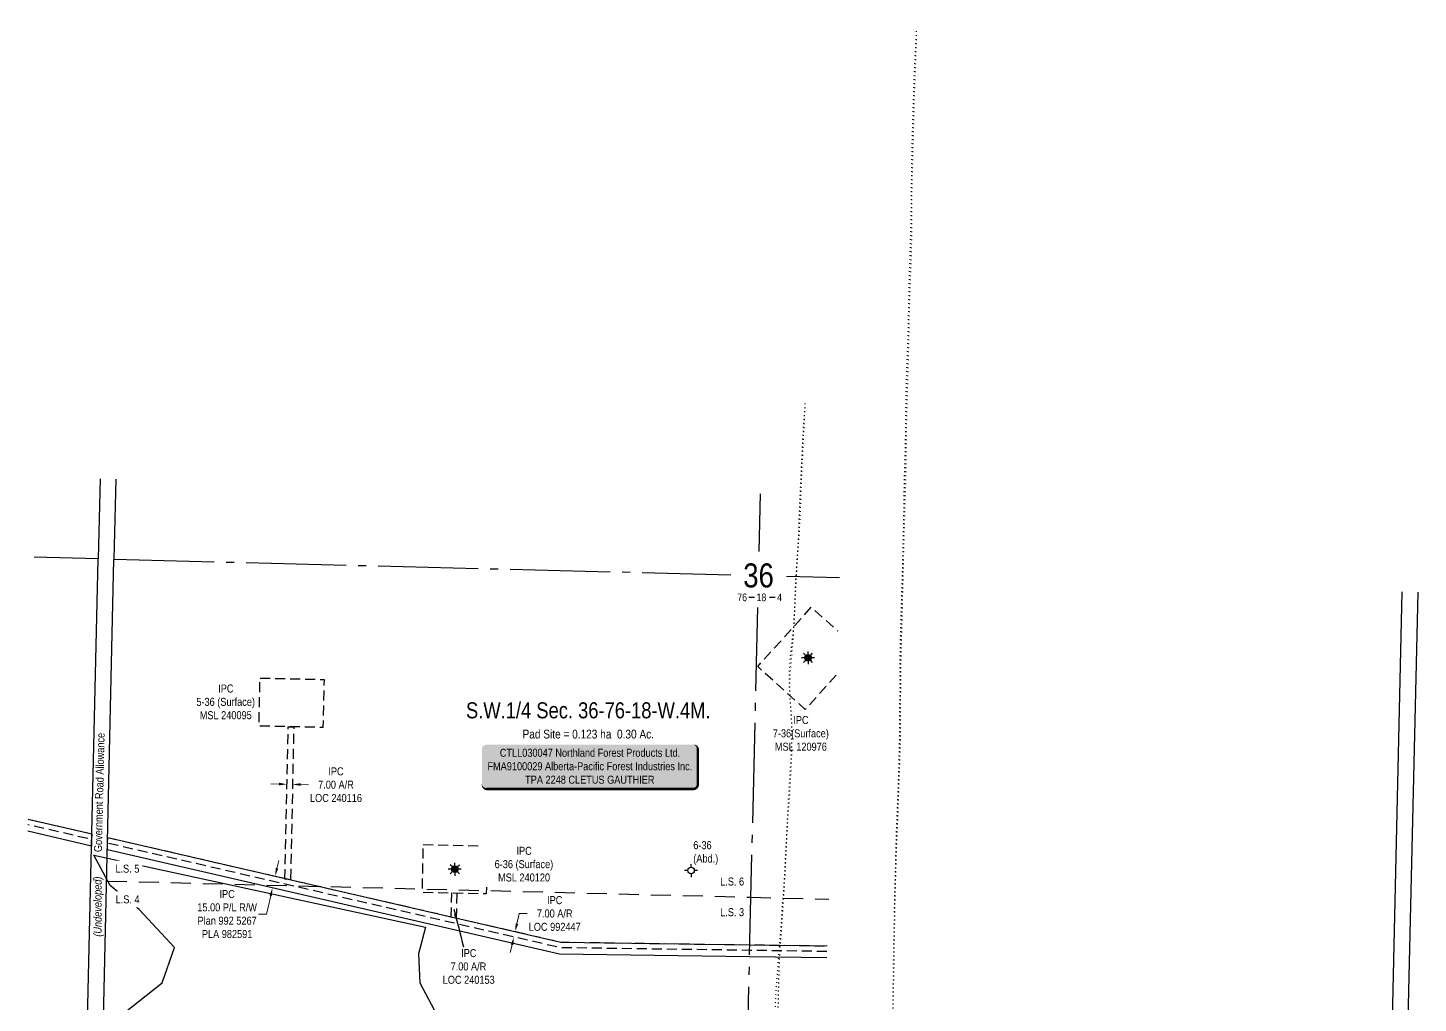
# Model space of a CAD drawing. Extents: x 393721 to 396894, y 6162641 to 6166621.
# Drawn here: x 394694 to 396431, y 6165403 to 6166621 of the extents above; entities that cross this region are included whole.
import ezdxf
from ezdxf.enums import TextEntityAlignment as Align

# ---------------------------------------------------------------- set-up
doc = ezdxf.new("R2010")
doc.units = 0
doc.header["$LTSCALE"] = 5
doc.header["$PDSIZE"] = 0.5
for name, pattern in [('foc-ACCESSROAD', [3.75, 2.5, -1.25]), ('foc-DOT', [1, 0.2, -0.8]), ('foc-LSD', [8, 5, -3]), ('foc-QUARTERLINE', [33, 25, -3, 2, -3])]:
    doc.linetypes.add(name, pattern=pattern)
doc.layers.get('Defpoints').update_dxf_attribs({"color": 9})
for name, color, linetype in [('10', 1, 'Continuous'), ('9', 3, 'Continuous'), ('ABADATA-DRILL', 8, 'foc-DOT'), ('C-AR', 13, 'foc-ACCESSROAD'), ('C-RW', 13, 'Continuous'), ('C-SYMBOL', 7, 'Continuous'), ('C-WS', 13, 'foc-ACCESSROAD'), ('C-WS-S', 13, 'Continuous'), ('F-WS-S', 190, 'Continuous'), ('L-AREAREQUIRED', 7, 'Continuous'), ('L-ROAD-T', 7, 'Continuous'), ('L-SEC', 7, 'Continuous'), ('L-SECLBL', 7, 'Continuous'), ('L-SECQ', 8, 'foc-QUARTERLINE'), ('L-SECTION-LSD', 7, 'foc-LSD'), ('WETLAND', 143, 'Continuous')]:
    doc.layers.add(name, color=color, linetype=linetype)
for name, color, linetype, lineweight in [('C-AR-T', 13, 'Continuous', 9), ('C-RW-T', 13, 'Continuous', 9), ('C-WS-T', 13, 'Continuous', 9), ('T-TEXT', 48, 'Continuous', 18)]:
    doc.layers.add(name, color=color, linetype=linetype, lineweight=lineweight)
doc.styles.add('100L', font='ARIALN.TTF', dxfattribs={"height": 11})
doc.styles.add('175L', font='ARIALN.TTF', dxfattribs={"height": 20})
doc.styles.add('80', font='ARIALN.TTF', dxfattribs={"height": 10})
doc.styles.add('80CG', font='ARIALN.TTF', dxfattribs={"height": 10})
doc.styles.add('80L', font='ARIALN.TTF', dxfattribs={"height": 10})
doc.styles.add('80LS', font='ARIALNI.TTF', dxfattribs={"height": 10})
doc.styles.add('SIMPLEX', font='ARIALN.TTF')
doc.dimstyles.new('Compass 5 000', dxfattribs={"dimscale": 5, "dimtxt": 9, "dimasz": 2, "dimexe": 0.2, "dimexo": 0.0625, "dimgap": 0.5, "dimtad": 0, "dimtih": 1, "dimtoh": 1, "dimzin": 0, "dimdsep": 46, "dimtxsty": '80CG', "dimcen": 0.1, "dimse1": 1, "dimse2": 1, "dimclrd": 256, "dimclrt": 256, "dimaunit": 1, "dimadec": 4, "dimazin": 0, "dimtfac": 0.06, "dimtofl": 0, "dimtmove": 0, "dimatfit": 1, "dimfxl": 0.2, "dimtolj": 1, "dimtzin": 0, "dimlwd": -1, "dimarcsym": 0})

# ---------------------------------------------------------------- blocks, each defined once
blk = doc.blocks.new('L-SECLBL')
at = {"layer": '9', "color": 7}
for p, q in [((-5.1, -27.8), (-12.3, -27.8)), ((20.7, -27.8), (13.5, -27.8))]:
    blk.add_line(p, q, dxfattribs=at)
at = {"layer": '10', "color": 2, "style": 'SIMPLEX'}
blk.add_attdef('SEC', text='', height=30, dxfattribs=at).set_placement((0, 0), align=Align.MIDDLE)
at = {"layer": '10', "color": 5, "style": '80L'}
blk.add_attdef('TWP', text='', height=9.5, dxfattribs=at).set_placement((-14.4, -27.4), align=Align.MIDDLE_RIGHT)
blk.add_attdef('RGE', text='', height=9.5, dxfattribs=at).set_placement((3.6, -27.4), align=Align.MIDDLE_CENTER)
blk.add_attdef('MER', text='', height=9.5, dxfattribs=at).set_placement((23.2, -27.4), align=Align.MIDDLE_LEFT)
blk = doc.blocks.new('*D387')
at = {"layer": 'C-AR-T', "transparency": 16777216}
for p, q in [((395305.4, 6165501.8), (395308.3, 6165514.6)), ((395308.3, 6165514.6), (395318.3, 6165514.6)), ((395299.3, 6165475.5), (395297.1, 6165465.8))]:
    blk.add_line(p, q, dxfattribs=at)
for points in [[(395303.8, 6165502.2), (395307, 6165501.5), (395303.1, 6165492.1)], [(395297.7, 6165475.9), (395300.9, 6165475.2), (395301.6, 6165485.3)]]:
    blk.add_solid(points, dxfattribs=at)
at = {"layer": 'Defpoints', "color": 0, "transparency": 16777216}
for p in [(395303.1, 6165492.1), (395316.5, 6165481.8), (395318.1, 6165488.6)]:
    blk.add_point(p, dxfattribs=at)
at = {"layer": 'C-AR-T', "transparency": 16777216, "insert": (395352.6, 6165514.6), "char_height": 10, "attachment_point": 5, "style": '80CG'}
blk.add_mtext('\\A1;IPC \\P7.00 A/R\\PLOC 992447', dxfattribs=at)
blk = doc.blocks.new('*D388')
at = {"layer": 'C-AR-T', "transparency": 16777216}
for p, q in [((395008, 6165676.3), (394998, 6165676.5)), ((395035, 6165675.7), (395045, 6165675.5))]:
    blk.add_line(p, q, dxfattribs=at)
for points in [[(395008.1, 6165678), (395008, 6165674.6), (395018, 6165676.1)], [(395035.1, 6165677.4), (395035, 6165674.1), (395025, 6165675.9)]]:
    blk.add_solid(points, dxfattribs=at)
at = {"layer": 'Defpoints', "color": 0, "transparency": 16777216}
for p in [(395018.1, 6165677.3), (395025, 6165675.9), (395025.1, 6165677.2)]:
    blk.add_point(p, dxfattribs=at)
at = {"layer": 'C-AR-T', "transparency": 16777216, "insert": (395079.3, 6165675.5), "char_height": 10, "attachment_point": 5, "style": '80CG'}
blk.add_mtext('\\A1;IPC\\P7.00 A/R\\PLOC 240116', dxfattribs=at)
blk = doc.blocks.new('*D389')
at = {"layer": 'C-RW-T', "transparency": 16777216}
for p, q in [((395005.6, 6165571), (395007.8, 6165580.8)), ((394997.7, 6165536.9), (394992.4, 6165513.9)), ((394992.4, 6165513.9), (394982.4, 6165513.9))]:
    blk.add_line(p, q, dxfattribs=at)
for points in [[(395004, 6165571.4), (395007.2, 6165570.7), (395003.3, 6165561.3)], [(394996.1, 6165537.3), (394999.3, 6165536.6), (395000, 6165546.7)]]:
    blk.add_solid(points, dxfattribs=at)
at = {"layer": 'Defpoints', "color": 0, "transparency": 16777216}
for p in [(395000, 6165546.7), (395254.4, 6165503.3), (395251, 6165488.7)]:
    blk.add_point(p, dxfattribs=at)
at = {"layer": 'C-RW-T', "transparency": 16777216, "insert": (394943.3, 6165513.9), "char_height": 10, "attachment_point": 5, "style": '80CG'}
blk.add_mtext('\\A1;IPC\\P15.00 P/L R/W\\PPlan 992 5267\\PPLA 982591', dxfattribs=at)
blk = doc.blocks.new('*U386')
h = blk.add_hatch(color=255)
edge = h.paths.add_edge_path()
edge.add_line((-129, -28.5), (129, -28.5))
edge.add_arc((129, -22.5), 6, 270, 360)
edge.add_line((135, -22.5), (135, 21))
edge.add_arc((129, 21), 6, 0, 90)
edge.add_line((129, 27), (-129, 27))
edge.add_arc((-129, 21), 6, 90, 180)
edge.add_line((-135, 21), (-135, -22.5))
edge.add_arc((-129, -22.5), 6, 180, 270)
at = {"color": 44, "flags": 128}
blk.add_lwpolyline([(-129, -28.5, 3, 3, 0), (129, -28.5, 3, 3, 0.414214), (135, -22.5, 3, 3, 0), (135, 21, 3, 0, 0.414214), (129, 27, 0, 0, 0), (-129, 27, 0, 0, 0.414214), (-135, 21, 0, 0, 0), (-135, -22.5, 0, 3, 0.414214)], format="xyseb", close=True, dxfattribs=at)
at = {"color": 44, "style": '80'}
blk.add_attdef('ENTER_TEXT_001', (-36, -5), '', height=10, dxfattribs=at)
blk = doc.blocks.new('GABD')
for p, q in [((-0.81, 0), (-1.62, 0)), ((0, 0.81), (0, 1.62)), ((1.62, 0), (0.81, 0)), ((0, -0.81), (0, -1.62))]:
    blk.add_line(p, q)
blk.add_circle((0, 0), 0.8)
blk = doc.blocks.new('GAS')
h = blk.add_hatch(color=255)
h.dxf.hatch_style = 1
edge = h.paths.add_edge_path()
edge.add_arc((0, 0), 0.9, 0, 360)
for p, q in [((-0.81, 0), (-1.62, 0)), ((-0.57, 0.57), (-1.14, 1.14)), ((0, 0.81), (0, 1.62)), ((0.57, 0.57), (1.14, 1.14)), ((1.62, 0), (0.81, 0)), ((-0.57, -0.57), (-1.14, -1.14)), ((0, -0.81), (0, -1.62)), ((1.14, -1.14), (0.57, -0.57))]:
    blk.add_line(p, q)
blk.add_circle((0, 0), 0.8)

msp = doc.modelspace()

# ---------------------------------------------------------------- linework, layer by layer
at = {"layer": 'ABADATA-DRILL', "flags": 128}
for points in [[(395750.651, 6164992.779), (395750.651, 6164992.779), (395750.651, 6164992.779), (395750.641, 6164992.79), (395750.622, 6164992.86), (395750.614, 6164992.94), (395750.639, 6164993.15), (395750.755, 6164993.787), (395750.96, 6164994.863), (395751.246, 6164996.336), (395751.58, 6164998.199), (395751.983, 6165000.43), (395752.444, 6165002.99), (395752.963, 6165005.868), (395753.583, 6165009.204), (395754.258, 6165012.759), (395754.957, 6165016.503), (395755.739, 6165020.736), (395756.554, 6165025.148), (395757.418, 6165029.919), (395758.356, 6165035.278), (395759.346, 6165041.136), (395760.363, 6165047.283), (395761.377, 6165053.751), (395762.355, 6165060.36), (395763.281, 6165067.319), (395764.123, 6165074.481), (395764.917, 6165082.205), (395765.633, 6165089.99), (395766.27, 6165097.847), (395766.857, 6165106.085), (395767.404, 6165114.745), (395767.91, 6165123.385), (395768.408, 6165132.526), (395768.842, 6165141.508), (395769.229, 6165150.581), (395769.566, 6165159.686), (395769.842, 6165168.732), (395769.957, 6165173.16), (395770.193, 6165182.217), (395770.441, 6165197.636), (395770.409, 6165218.953), (395770.293, 6165228.348), (395770.207, 6165237.713), (395770.22, 6165247.105), (395770.364, 6165256.464), (395770.647, 6165265.84), (395771.03, 6165275.194), (395771.444, 6165284.556), (395771.818, 6165293.94), (395772.152, 6165303.335), (395772.425, 6165312.711), (395772.699, 6165322.087), (395773.012, 6165331.452), (395773.365, 6165340.777), (395773.769, 6165350.15), (395774.183, 6165359.543), (395774.546, 6165368.887), (395774.848, 6165378.212), (395775.071, 6165387.579), (395775.235, 6165396.968), (395775.36, 6165406.378), (395775.473, 6165415.728), (395775.577, 6165425.128), (395775.7, 6165434.478), (395775.834, 6165443.857), (395775.966, 6165453.187), (395776.13, 6165462.595), (395776.296, 6165472.054), (395776.473, 6165481.553), (395776.656, 6165490.931), (395776.841, 6165500.339), (395777.028, 6165509.867), (395777.222, 6165519.266), (395777.426, 6165528.673), (395777.663, 6165538.17), (395777.907, 6165547.547), (395778.161, 6165556.934), (395778.413, 6165566.27), (395778.667, 6165575.657), (395778.921, 6165585.054), (395779.163, 6165594.371), (395779.408, 6165603.767), (395779.673, 6165613.204), (395779.956, 6165622.56), (395780.288, 6165631.864), (395780.654, 6165641.338), (395781.058, 6165650.721), (395781.452, 6165660.115), (395781.828, 6165669.578), (395782.164, 6165679.063), (395782.468, 6165688.478), (395782.752, 6165697.864), (395783.02, 6165707.391), (395783.274, 6165716.807), (395783.499, 6165726.225), (395783.663, 6165735.623), (395783.785, 6165744.943), (395783.858, 6165754.294), (395783.903, 6165763.706), (395783.955, 6165773.017), (395784, 6165782.449), (395784.044, 6165791.84), (395784.088, 6165801.262), (395784.133, 6165810.694), (395784.187, 6165820.085), (395784.27, 6165829.436), (395784.394, 6165838.805), (395784.547, 6165848.174), (395784.74, 6165857.542), (395784.956, 6165867), (395785.21, 6165876.387), (395785.471, 6165885.653), (395785.756, 6165895.079), (395786.059, 6165904.454), (395786.35, 6165913.71), (395786.655, 6165923.116), (395786.939, 6165932.521), (395787.212, 6165941.888), (395787.464, 6165951.204), (395787.709, 6165960.611), (395787.964, 6165970.058), (395788.219, 6165979.464), (395788.459, 6165988.711), (395788.693, 6165998.098), (395789.05, 6166016.855), (395789.164, 6166026.215), (395789.278, 6166035.605), (395789.411, 6166044.984), (395789.586, 6166053.983), (395789.823, 6166063.49), (395790.083, 6166072.316), (395790.376, 6166081.672), (395790.653, 6166090.758), (395790.888, 6166100.185), (395791.048, 6166108.984), (395791.165, 6166118.493), (395791.249, 6166127.484), (395791.33, 6166136.755), (395791.45, 6166145.994), (395791.595, 6166155.394), (395791.766, 6166164.692), (395791.968, 6166173.97), (395792.198, 6166183.217), (395792.463, 6166192.233), (395792.779, 6166201.258), (395793.155, 6166210.772), (395793.537, 6166220.066), (395793.89, 6166228.99), (395794.201, 6166238.265), (395794.443, 6166247.142), (395794.703, 6166258.859), (395794.884, 6166268.127), (395795.064, 6166277.356), (395795.258, 6166286.754), (395795.48, 6166296.051), (395795.711, 6166305.328), (395795.962, 6166314.585), (395796.217, 6166323.601), (395796.502, 6166332.627), (395796.799, 6166342.143), (395797.091, 6166351.448), (395797.364, 6166360.374), (395797.615, 6166369.651), (395797.817, 6166378.529), (395797.989, 6166387.437), (395798.141, 6166396.746), (395798.267, 6166406.196), (395798.378, 6166415.486), (395798.488, 6166424.716), (395798.604, 6166433.736), (395798.74, 6166442.825), (395798.877, 6166451.904), (395799.042, 6166461.343), (395799.221, 6166470.521), (395799.415, 6166479.499), (395799.644, 6166488.677), (395799.898, 6166498.063), (395800.176, 6166507.229), (395800.339, 6166512.347), (395800.618, 6166521.553), (395800.898, 6166530.759), (395801.187, 6166539.934), (395801.463, 6166549.01), (395801.782, 6166558.615), (395802.175, 6166567.969), (395802.645, 6166577.19), (395803.114, 6166586.351), (395803.579, 6166595.343), (395804.038, 6166604.115), (395804.912, 6166621.078)], [(395750.438, 6164962.724), (395750.438, 6164962.724), (395750.368, 6164962.755), (395750.111, 6164962.861), (395749.863, 6164962.967), (395749.834, 6164962.978), (395749.784, 6164962.999), (395749.726, 6164963.061), (395749.69, 6164963.252), (395749.69, 6164963.252), (395749.681, 6164963.722), (395749.711, 6164964.541), (395749.792, 6164965.83), (395749.941, 6164967.487), (395750.22, 6164969.531), (395750.605, 6164971.832), (395751.048, 6164974.492), (395751.505, 6164977.692), (395751.959, 6164981.223), (395752.411, 6164985.073), (395752.892, 6164989.293), (395753.458, 6164994.15), (395754.107, 6164999.567), (395754.75, 6165005.113), (395755.443, 6165011.128), (395756.188, 6165017.602), (395756.989, 6165024.345), (395757.881, 6165031.536), (395758.813, 6165038.735), (395759.803, 6165046.304), (395760.773, 6165053.843), (395761.758, 6165061.972), (395762.701, 6165070.072), (395763.659, 6165078.351), (395764.619, 6165086.751), (395765.559, 6165095.111), (395766.51, 6165103.971), (395767.382, 6165112.842), (395768.195, 6165121.775), (395768.85, 6165129.952), (395768.909, 6165130.711), (395769.565, 6165140.218), (395770.083, 6165149.328), (395770.547, 6165158.32), (395770.989, 6165167.622), (395771.374, 6165176.615), (395771.623, 6165185.812), (395771.701, 6165193.682), (395771.712, 6165211.757), (395771.682, 6165221.811), (395771.635, 6165231.184), (395771.559, 6165240.579), (395771.513, 6165249.953), (395771.577, 6165259.364), (395771.801, 6165268.741), (395772.124, 6165278.096), (395772.486, 6165287.43), (395772.861, 6165296.834), (395773.235, 6165306.218), (395773.558, 6165315.593), (395773.881, 6165324.948), (395774.196, 6165334.343), (395774.469, 6165343.709), (395774.683, 6165353.086), (395774.825, 6165362.426), (395774.93, 6165371.856), (395775.025, 6165381.276), (395775.19, 6165390.715), (395775.416, 6165400.202), (395775.621, 6165409.6), (395775.833, 6165418.918), (395776.096, 6165428.274), (395776.32, 6165437.671), (395776.452, 6165446.991), (395776.567, 6165456.431), (395776.685, 6165465.971), (395776.831, 6165475.45), (395776.977, 6165484.909), (395777.141, 6165494.308), (395777.354, 6165503.666), (395777.518, 6165513.054), (395777.652, 6165522.434), (395777.805, 6165531.803), (395778.009, 6165541.191), (395778.263, 6165550.587), (395778.567, 6165559.973), (395778.881, 6165569.368), (395779.166, 6165578.784), (395779.429, 6165588.15), (395779.713, 6165597.526), (395780.068, 6165606.97), (395780.482, 6165616.363), (395780.874, 6165625.686), (395781.269, 6165635.08), (395781.622, 6165644.444), (395781.934, 6165653.739), (395782.25, 6165663.214), (395782.564, 6165672.609), (395782.908, 6165681.994), (395783.242, 6165691.389), (395783.565, 6165700.743), (395783.919, 6165710.138), (395784.232, 6165719.503), (395784.446, 6165728.89), (395784.6, 6165738.249), (395784.681, 6165747.55), (395784.728, 6165757.042), (395784.751, 6165766.404), (395784.778, 6165775.906), (395784.8, 6165785.248), (395784.834, 6165794.62), (395784.887, 6165803.961), (395784.971, 6165813.372), (395785.076, 6165822.792), (395785.249, 6165832.171), (395785.464, 6165841.588), (395785.671, 6165851.096), (395785.945, 6165860.492), (395786.229, 6165869.908), (395786.476, 6165879.405), (395786.711, 6165888.862), (395786.965, 6165898.229), (395787.191, 6165907.706), (395787.375, 6165917.114), (395787.611, 6165926.591), (395787.884, 6165935.927), (395788.128, 6165945.304), (395788.33, 6165954.622), (395788.554, 6165964.019), (395788.83, 6165973.485), (395789.114, 6165982.891), (395789.375, 6165992.138), (395789.661, 6166001.604), (395789.942, 6166010.88), (395790.207, 6166020.316), (395790.481, 6166029.692), (395790.791, 6166038.947), (395791.096, 6166048.343), (395791.34, 6166057.75), (395791.524, 6166067.138), (395791.667, 6166076.507), (395791.79, 6166085.867), (395791.906, 6166095.307), (395792, 6166104.717), (395792.071, 6166113.968), (395792.196, 6166122.988), (395792.44, 6166132.385), (395792.712, 6166141.691), (395792.972, 6166150.927), (395793.206, 6166159.914), (395793.428, 6166169.181), (395793.674, 6166178.268), (395793.969, 6166187.694), (395794.28, 6166196.969), (395794.53, 6166205.776), (395794.735, 6166214.773), (395794.916, 6166223.611), (395795.093, 6166233.12), (395795.254, 6166242.399), (395795.416, 6166251.707), (395795.628, 6166260.605), (395795.913, 6166269.621), (395796.22, 6166279.126), (395796.51, 6166288.362), (395796.815, 6166297.347), (395797.127, 6166306.252), (395797.489, 6166315.556), (395797.904, 6166324.999), (395798.237, 6166333.904), (395798.453, 6166342.981), (395798.564, 6166352.251), (395798.623, 6166361.432), (395798.657, 6166370.834), (395798.666, 6166380.007), (395798.661, 6166389.449), (395798.708, 6166398.551), (395798.805, 6166408.061), (395798.945, 6166417.271), (395799.125, 6166426.489), (395799.343, 6166435.666), (395799.598, 6166444.653), (395799.881, 6166454.019), (395800.151, 6166463.245), (395800.42, 6166472.411), (395800.676, 6166481.488), (395800.915, 6166491.085), (395801.174, 6166500.241), (395801.389, 6166509.248), (395801.581, 6166518.566), (395801.765, 6166527.565), (395802.005, 6166536.761), (395802.359, 6166546.146), (395802.749, 6166555.369), (395803.123, 6166564.793), (395803.486, 6166574.137), (395803.823, 6166583.201), (395803.876, 6166584.581), (395804.726, 6166607.247)], [(395700.674, 6164994.862), (395700.674, 6164994.862), (395700.61, 6164995.124), (395700.592, 6164995.184), (395700.592, 6164995.194), (395700.586, 6164995.355), (395700.586, 6164995.765), (395700.615, 6164996.574), (395700.656, 6164997.874), (395700.698, 6164999.643), (395700.712, 6165001.913), (395700.738, 6165004.674), (395700.676, 6165007.946), (395700.482, 6165011.552), (395700.094, 6165015.412), (395699.647, 6165019.724), (395699.194, 6165024.656), (395698.581, 6165029.972), (395697.721, 6165035.434), (395696.638, 6165041.182), (395695.252, 6165047.217), (395693.443, 6165053.572), (395691.291, 6165060.225), (395688.666, 6165067.6), (395685.917, 6165074.787), (395683.043, 6165082.238), (395680.164, 6165089.829), (395677.276, 6165097.93), (395674.699, 6165106.044), (395672.431, 6165114.52), (395670.49, 6165123.309), (395668.866, 6165131.98), (395667.359, 6165140.939), (395665.844, 6165150.358), (395664.4, 6165159.435), (395663.409, 6165165.7), (395660.771, 6165182.588), (395659.622, 6165190.177), (395657.535, 6165203.761), (395655.258, 6165217.319), (395652.738, 6165230.753), (395650.099, 6165244.25), (395647.582, 6165257.804), (395645.343, 6165271.291), (395643.278, 6165284.954), (395641.251, 6165298.516), (395639.126, 6165312.151), (395636.941, 6165325.787), (395634.915, 6165339.409), (395633.29, 6165353.052), (395632.267, 6165366.79), (395631.856, 6165380.554), (395631.893, 6165394.287), (395632.142, 6165408.075), (395632.452, 6165421.892), (395632.799, 6165435.607), (395633.237, 6165449.351), (395633.846, 6165463.13), (395634.654, 6165476.865), (395635.623, 6165490.625), (395636.63, 6165504.315), (395637.588, 6165518.076), (395638.496, 6165531.829), (395639.345, 6165545.572), (395640.152, 6165559.287), (395640.91, 6165573.013), (395641.588, 6165586.76), (395642.185, 6165600.49), (395642.744, 6165614.261), (395643.291, 6165627.952), (395643.929, 6165641.71), (395644.658, 6165655.477), (395645.475, 6165669.161), (395646.353, 6165682.914), (395647.252, 6165696.697), (395648.07, 6165710.451), (395648.708, 6165724.19), (395648.987, 6165737.977), (395648.787, 6165751.796), (395648.104, 6165765.516), (395647.15, 6165779.193), (395646.238, 6165792.948), (395645.776, 6165806.723), (395646.024, 6165820.471), (395647.062, 6165834.19), (395648.629, 6165847.877), (395650.265, 6165861.532), (395651.563, 6165875.275), (395652.412, 6165889.018), (395652.931, 6165902.83), (395653.369, 6165916.583), (395653.918, 6165930.354), (395654.684, 6165944.01), (395655.691, 6165957.7), (395656.787, 6165971.357), (395657.825, 6165985.086), (395658.692, 6165998.8), (395659.371, 6166012.557), (395659.9, 6166026.349), (395660.366, 6166039.991), (395660.894, 6166053.743), (395661.503, 6166067.522), (395662.142, 6166081.301), (395662.584, 6166090.633), (395663.012, 6166099.775), (395663.453, 6166109.027), (395663.959, 6166118.898), (395664.43, 6166128.16), (395664.863, 6166137.512), (395665.507, 6166151.931)], [(395700.652, 6164964.913), (395700.652, 6164964.913), (395700.953, 6164965.336), (395700.994, 6164965.405), (395701.109, 6164965.583), (395701.229, 6164966.02), (395701.248, 6164966.82), (395701.198, 6164968.081), (395701.059, 6164969.805), (395700.821, 6164971.991), (395700.503, 6164974.6), (395700.078, 6164977.741), (395699.49, 6164981.176), (395698.621, 6164984.997), (395697.682, 6164988.831), (395696.8, 6164992.933), (395696.029, 6164997.503), (395695.327, 6165002.481), (395694.625, 6165007.859), (395693.831, 6165013.57), (395692.791, 6165019.857), (395691.557, 6165026.398), (395690.071, 6165033.295), (395688.345, 6165040.619), (395686.45, 6165048.386), (395684.561, 6165055.993), (395682.62, 6165063.932), (395680.611, 6165072.382), (395678.764, 6165080.528), (395676.986, 6165089.003), (395675.271, 6165097.607), (395673.562, 6165106.47), (395671.884, 6165115.392), (395670.264, 6165124.224), (395668.67, 6165133.274), (395666.31, 6165146.734), (395663.891, 6165160.226), (395662.693, 6165167.006), (395659.134, 6165187.657), (395658.021, 6165195.086), (395656.134, 6165208.645), (395654.069, 6165222.268), (395652.22, 6165234.085), (395650.094, 6165247.68), (395647.435, 6165261.187), (395644.303, 6165274.536), (395641.384, 6165288.019), (395638.736, 6165301.556), (395636.278, 6165315.099), (395634.163, 6165328.743), (395632.208, 6165342.384), (395630.383, 6165356.051), (395629.187, 6165369.643), (395628.465, 6165383.395), (395628.303, 6165397.142), (395628.902, 6165410.902), (395629.81, 6165424.654), (395630.776, 6165438.325), (395631.784, 6165452.035), (395632.862, 6165465.773), (395633.999, 6165479.48), (395635.065, 6165493.128), (395636.073, 6165506.868), (395637.101, 6165520.618), (395638.15, 6165534.367), (395639.137, 6165548.097), (395640.006, 6165561.85), (395640.712, 6165575.527), (395641.421, 6165589.304), (395642.139, 6165603.031), (395642.886, 6165616.757), (395643.814, 6165630.459), (395644.839, 6165644.068), (395645.887, 6165657.817), (395646.725, 6165671.571), (395647.413, 6165685.308), (395648.182, 6165699.074), (395648.739, 6165712.775), (395649.018, 6165726.572), (395649.088, 6165732.862), (395649.049, 6165742.146), (395648.762, 6165751.485), (395648.245, 6165760.83), (395647.622, 6165770.368), (395646.96, 6165779.496), (395646.419, 6165789.112), (395646.282, 6165798.458), (395646.595, 6165807.793), (395647.205, 6165817.031), (395648.007, 6165826.304), (395648.866, 6165835.907), (395649.63, 6165845.271), (395650.295, 6165854.708), (395650.875, 6165864.347), (395651.383, 6165873.487), (395651.882, 6165882.628), (395652.374, 6165891.949), (395652.826, 6165901.231), (395653.274, 6165910.373), (395653.729, 6165919.805), (395654.19, 6165929.076), (395654.682, 6165938.357), (395655.212, 6165948.007), (395655.78, 6165957.126), (395656.362, 6165966.415), (395656.913, 6165976.095), (395657.343, 6165985.317), (395657.695, 6165994.601), (395658.01, 6166004.036), (395658.353, 6166013.391), (395658.741, 6166022.544), (395659.184, 6166031.856), (395659.812, 6166045.615), (395660.47, 6166059.363), (395661.109, 6166073.132), (395661.736, 6166086.831), (395662.395, 6166100.619), (395662.97, 6166111.699), (395664.164, 6166133.666)]]:
    msp.add_lwpolyline(points, dxfattribs=at)
at = {"layer": 'C-AR', "flags": 128}
for points in [[(395015.477, 6165557.63), (395019.59, 6165747.959), (395026.586, 6165747.808), (395022.442, 6165556.028)], [(395229.894, 6165508.292), (395230.581, 6165539.811), (395223.585, 6165539.962), (395222.93, 6165509.894)]]:
    msp.add_lwpolyline(points, close=True, dxfattribs=at)
for points in [[(394694.629, 6165632.578), (394774.158, 6165614.197), (394773.994, 6165607.049), (394694.464, 6165625.43)], [(395692.66, 6165467.174), (395596.248, 6165468.54), (395359.521, 6165471.891), (394794.003, 6165602.429), (394794.167, 6165609.577), (395360.368, 6165478.882), (395596.413, 6165475.539), (395692.895, 6165474.173)]]:
    msp.add_lwpolyline(points, dxfattribs=at)
at = {"layer": 'C-RW', "flags": 128}
for points in [[(394694.629, 6165632.578), (394774.158, 6165614.197), (394773.994, 6165607.049), (394773.807, 6165598.889), (394694.275, 6165617.275)], [(395692.391, 6165459.186), (395596.06, 6165460.549), (395358.542, 6165463.912), (394793.816, 6165594.265), (394794.003, 6165602.429), (394794.167, 6165609.577), (395360.368, 6165478.882), (395596.413, 6165475.539), (395692.895, 6165474.173)]]:
    msp.add_lwpolyline(points, dxfattribs=at)
at = {"layer": 'C-WS', "flags": 128}
msp.add_lwpolyline([(395704.284, 6165812.467), (395665.534, 6165769.56), (395606.184, 6165823.161), (395673.185, 6165897.349), (395706.14, 6165867.586)], dxfattribs=at)
for points in [[(394984.4, 6165808.711), (395064.353, 6165806.984), (395063.057, 6165747.02), (394983.105, 6165748.747)], [(395188.403, 6165600.719), (395268.36, 6165598.989), (395267.053, 6165539.025), (395187.108, 6165540.748)]]:
    msp.add_lwpolyline(points, close=True, dxfattribs=at)
at = {"layer": 'L-SEC'}
for p, q in [((394784.495, 6166057.824), (394782.027, 6165957.691)), ((394802.13, 6165957.186), (394804.599, 6166057.361)), ((394781.712, 6165957.39), (394763.294, 6165153.442)), ((394783.398, 6165152.935), (394801.816, 6165956.886)), ((396392.995, 6165112.882), (396411.296, 6165916.567)), ((396412.432, 6165112.392), (396431.4, 6165916.093))]:
    msp.add_line(p, q, dxfattribs=at)
at = {"layer": 'L-SECQ', "flags": 128}
for points in [[(395607.967, 6165967), (395609.656, 6166038.832)], [(394782.027, 6165957.676), (394702.186, 6165959.619)], [(394802.13, 6165957.186), (395572.757, 6165937.872)], [(395642.018, 6165936.136), (395708.391, 6165934.472)], [(395588.359, 6165132.953), (395606.322, 6165897.02)]]:
    msp.add_lwpolyline(points, dxfattribs=at)
at = {"layer": 'L-SECTION-LSD'}
for p, q in [((394792.921, 6165555.211), (395597.811, 6165534.98)), ((395597.811, 6165534.98), (395694.861, 6165532.552))]:
    msp.add_line(p, q, dxfattribs=at)
at = {"layer": 'WETLAND'}
msp.add_lwpolyline([(394794.155, 6165374.203), (394862.148, 6165428.087), (394877.66, 6165472.021), (394833.205, 6165519.416), (394797.207, 6165549.806), (394776.97, 6165587.545), (395191.152, 6165497.632), (395182.425, 6165464.16), (395184.104, 6165427.822), (395202.046, 6165394.347)], dxfattribs=at)

# ---------------------------------------------------------------- block references
at = {"color": 3}
ref = msp.add_blockref('*U386', (395396.486, 6165698.614), dxfattribs=dict(at, xscale=0.9996420000000011, yscale=0.9996420000000011, zscale=0.9996420000000011))
ref.add_attrib('ENTER_TEXT_001', 'CTLL030047 Northland Forest Products Ltd.', (395284.027, 6165710.446), dxfattribs={"color": 44, "height": 9.99642, "style": '80'})
ref.add_attrib('ENTER_TEXT_002', 'FMA9100029 Alberta-Pacific Forest Industries Inc.', (395268.548, 6165693.615), dxfattribs={"color": 44, "height": 9.99642, "style": '80'})
ref.add_attrib('ENTER_TEXT_003', 'TPA 2248 CLETUS GAUTHIER', (395315.608, 6165676.777), dxfattribs={"color": 44, "height": 9.99642, "style": '80'})
at = {"layer": 'C-WS-S', "color": 3, "xscale": 5.00000000000002, "yscale": 5.00000000000002, "zscale": 5.00000000000002}
for p in [(395669.119, 6165834.037), (395227.737, 6165569.872)]:
    msp.add_blockref('GAS', p, dxfattribs=at)
at = {"layer": 'F-WS-S', "color": 3, "xscale": 5.00000000000002, "yscale": 5.00000000000002, "zscale": 5.00000000000002}
msp.add_blockref('GABD', (395522.984, 6165568.315), dxfattribs=at)
at = {"layer": 'L-SECLBL', "color": 4}
msp.add_blockref('L-SECLBL', (395607.262, 6165937.007), dxfattribs=at).add_auto_attribs({'SEC': '36', 'TWP': '76', 'RGE': '18', 'MER': '4'})

# ---------------------------------------------------------------- texts
at = {"layer": 'C-AR-T', "insert": (395208.259, 6165470.187), "char_height": 10, "attachment_point": 1, "style": '80L'}
msp.add_mtext_dynamic_manual_height_columns('\\pi27.435;IPC\\P\\pi14.253;7.00 A/R\\P\\pi4.3992;LOC 240153', width=72.39997, gutter_width=50, heights=[0], dxfattribs=at)
at = {"layer": 'C-SYMBOL', "color": 3, "linetype": 'Continuous', "style": '175L'}
msp.add_text('S.W.1/4 Sec. 36-76-18-W.4M.', height=19.99266, dxfattribs=at).set_placement((395394.509, 6165752.45), align=Align.BOTTOM_CENTER)
at = {"layer": 'C-WS-T', "attachment_point": 1, "style": '80L'}
for s, width, insert, char_height in [('\\pi28.167;IPC\\P\\pi0.89987;5-36 (Surface)\\P\\pi5.1153;MSL 240095', 73.86488, (394903.983, 6165800.692), 9.99976), ('\\pi24.909;IPC\\P\\pi-0.72271;7-36(Surface)\\P\\pi1.8991;MSL 120976', 67.34241, (395625.788, 6165761.341), 9.99633)]:
    msp.add_mtext_dynamic_manual_height_columns(s, width=width, gutter_width=50, heights=[0], dxfattribs=dict(at, insert=insert, char_height=char_height))
at = {"layer": 'F-WS-S', "insert": (395525.702, 6165604.94), "char_height": 9.9963, "attachment_point": 1, "style": '80L'}
msp.add_mtext_dynamic_manual_height_columns('6-36\\P(Abd.)', width=32.61848, gutter_width=50, heights=[0], dxfattribs=at)
at = {"layer": 'L-AREAREQUIRED', "color": 5, "linetype": 'Continuous', "style": '100L'}
msp.add_text('Pad Site = 0.123 ha  0.30 Ac.', height=10.99596, dxfattribs=at).set_placement((395394.509, 6165729.958), align=Align.BOTTOM_CENTER)
at = {"layer": 'L-ROAD-T', "style": '80L'}
msp.add_text('Government Road Allowance', height=10, rotation=88.665627, dxfattribs=at).set_placement((394783.564, 6165665.848), align=Align.MIDDLE_CENTER)

# ---------------------------------------------------------------- dimensions: what is measured, and where the dimension line sits
at = {"layer": 'C-AR-T'}
dim = msp.add_aligned_dim(p1=(395018.064, 6165677.324), p2=(395025.06, 6165677.173), distance=-1.233, text='IPC\\P7.00 A/R\\PLOC 240116', dimstyle='Compass 5 000', dxfattribs=at)
dim.commit()
dim.dimension.update_dxf_attribs({"geometry": '*D388', "text_midpoint": (395079.329, 6165675.509)})
dim = msp.add_linear_dim(base=(395303.13, 6165492.094), p1=(395316.5, 6165481.821), p2=(395318.075, 6165488.644), angle=77.002201, text='IPC \\P7.00 A/R\\PLOC 992447', dimstyle='Compass 5 000', dxfattribs=at)
dim.commit()
dim.dimension.update_dxf_attribs({"geometry": '*D387', "text_midpoint": (395352.631, 6165514.625), "dimtype": 161})
at = {"layer": 'C-RW-T'}
dim = msp.add_linear_dim(base=(394999.956, 6165546.683), p1=(395254.399, 6165503.342), p2=(395251.026, 6165488.73), angle=257.002352, text='IPC\\P15.00 P/L R/W\\PPlan 992 5267\\PPLA 982591', dimstyle='Compass 5 000', dxfattribs=at)
dim.commit()
dim.dimension.update_dxf_attribs({"geometry": '*D389', "text_midpoint": (394943.307, 6165513.92), "dimtype": 161})

# ---------------------------------------------------------------- leaders
at = {"layer": 'C-AR-T', "path_type": 1}
msp.add_leader([(395226.63, 6165520.205), (395238.594, 6165472.981)], dimstyle='Compass 5 000', override={"dimgap": 0.5, "dimtad": 0}, dxfattribs=at)

# ---------------------------------------------------------------- next in the draw order: texts
at = {"layer": 'C-WS-T', "insert": (395268.139, 6165597.945), "char_height": 9.99976, "attachment_point": 1, "style": '80L', "bg_fill": 2}
msp.add_mtext_dynamic_manual_height_columns('\\pi36.679;IPC\\P\\pi9.3875;6-36 (Surface)\\P\\pi13.671;MSL 240120', width=90.88782, gutter_width=50.018, heights=[0], dxfattribs=at)
at = {"layer": 'L-SECTION-LSD', "char_height": 10, "attachment_point": 1, "style": '100L', "bg_fill": 3, "box_fill_scale": 1.5, "bg_fill_color": 256, "bg_fill_transparency": 0}
for s, width, insert in [('\\pi1.7586;L.S. 5', 30.40114, (394801.973, 6165575.577)), ('L.S. 6', 30.48313, (395559.268, 6165559.558)), ('\\pi1.986;L.S. 4', 30.53989, (394801.973, 6165537.292)), ('L.S. 3', 30.37591, (395559.268, 6165521.273))]:
    msp.add_mtext_dynamic_manual_height_columns(s, width=width, gutter_width=55, heights=[0], dxfattribs=dict(at, insert=insert))

# ---------------------------------------------------------------- next in the draw order: texts
at = {"layer": 'T-TEXT', "style": '80LS'}
msp.add_text('(Undeveloped)', height=10, rotation=90, dxfattribs=at).set_placement((394781.463, 6165523.216), align=Align.MIDDLE_CENTER)

doc.saveas('drawing.dxf')
